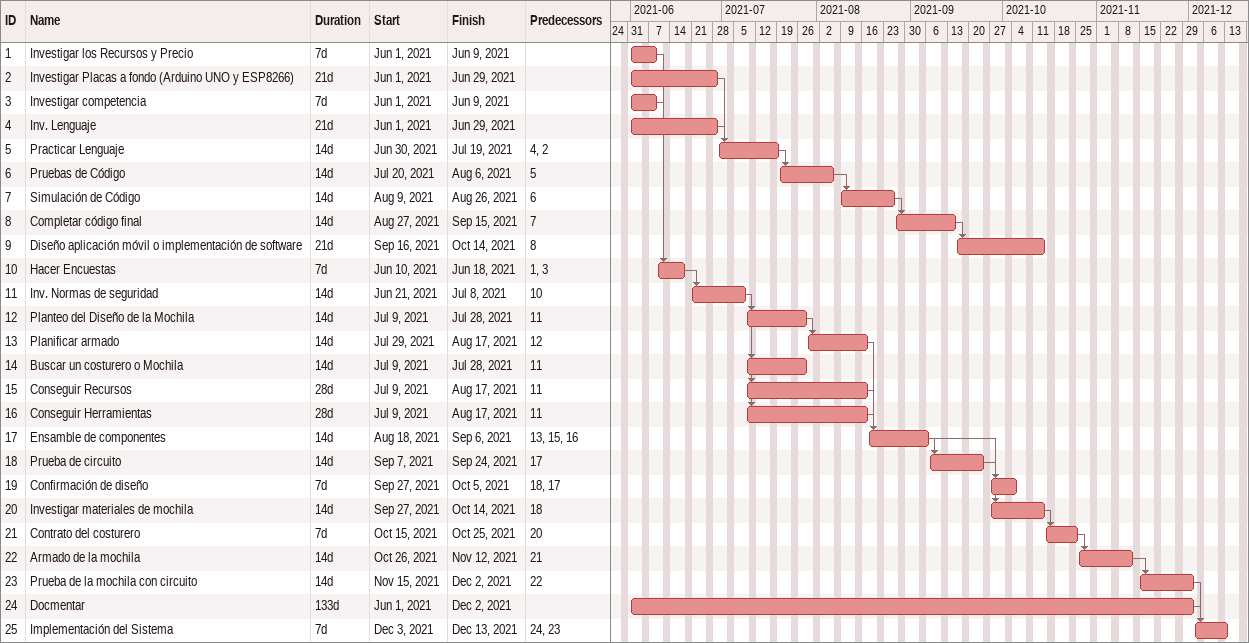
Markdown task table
| ID | Task | Duration | Start | Finish | Predecessors |
|---|---|---|---|---|---|
| 1 | Investigar los Recursos y Precio | 7d | 2021-06-01 | 2021-06-09 |  |
| 2 | Investigar Placas a fondo (Arduino UNO y ESP8266) | 21d | 2021-06-01 | 2021-06-29 |  |
| 3 | Investigar competencia | 7d | 2021-06-01 | 2021-06-09 |  |
| 4 | Inv. Lenguaje | 21d | 2021-06-01 | 2021-06-29 |  |
| 5 | Practicar Lenguaje | 14d | 2021-06-30 | 2021-07-19 | 4, 2 |
| 6 | Pruebas de Código | 14d | 2021-07-20 | 2021-08-06 | 5 |
| 7 | Simulación de Código | 14d | 2021-08-09 | 2021-08-26 | 6 |
| 8 | Completar código final | 14d | 2021-08-27 | 2021-09-15 | 7 |
| 9 | Diseño aplicación móvil o implementación de software | 21d | 2021-09-16 | 2021-10-14 | 8 |
| 10 | Hacer Encuestas | 7d | 2021-06-10 | 2021-06-18 | 1, 3 |
| 11 | Inv. Normas de seguridad | 14d | 2021-06-21 | 2021-07-08 | 10 |
| 12 | Planteo del Diseño de la Mochila | 14d | 2021-07-09 | 2021-07-28 | 11 |
| 13 | Planificar armado | 14d | 2021-07-29 | 2021-08-17 | 12 |
| 14 | Buscar un costurero o Mochila | 14d | 2021-07-09 | 2021-07-28 | 11 |
| 15 | Conseguir Recursos | 28d | 2021-07-09 | 2021-08-17 | 11 |
| 16 | Conseguir Herramientas | 28d | 2021-07-09 | 2021-08-17 | 11 |
| 17 | Ensamble de componentes | 14d | 2021-08-18 | 2021-09-06 | 13, 15, 16 |
| 18 | Prueba de circuito | 14d | 2021-09-07 | 2021-09-24 | 17 |
| 19 | Confirmación de diseño | 7d | 2021-09-27 | 2021-10-05 | 18, 17 |
| 20 | Investigar materiales de mochila | 14d | 2021-09-27 | 2021-10-14 | 18 |
| 21 | Contrato del costurero | 7d | 2021-10-15 | 2021-10-25 | 20 |
| 22 | Armado de la mochila | 14d | 2021-10-26 | 2021-11-12 | 21 |
| 23 | Prueba de la mochila con circuito | 14d | 2021-11-15 | 2021-12-02 | 22 |
| 24 | Docmentar | 133d | 2021-06-01 | 2021-12-02 |  |
| 25 | Implementación del Sistema | 7d | 2021-12-03 | 2021-12-13 | 24, 23 |
